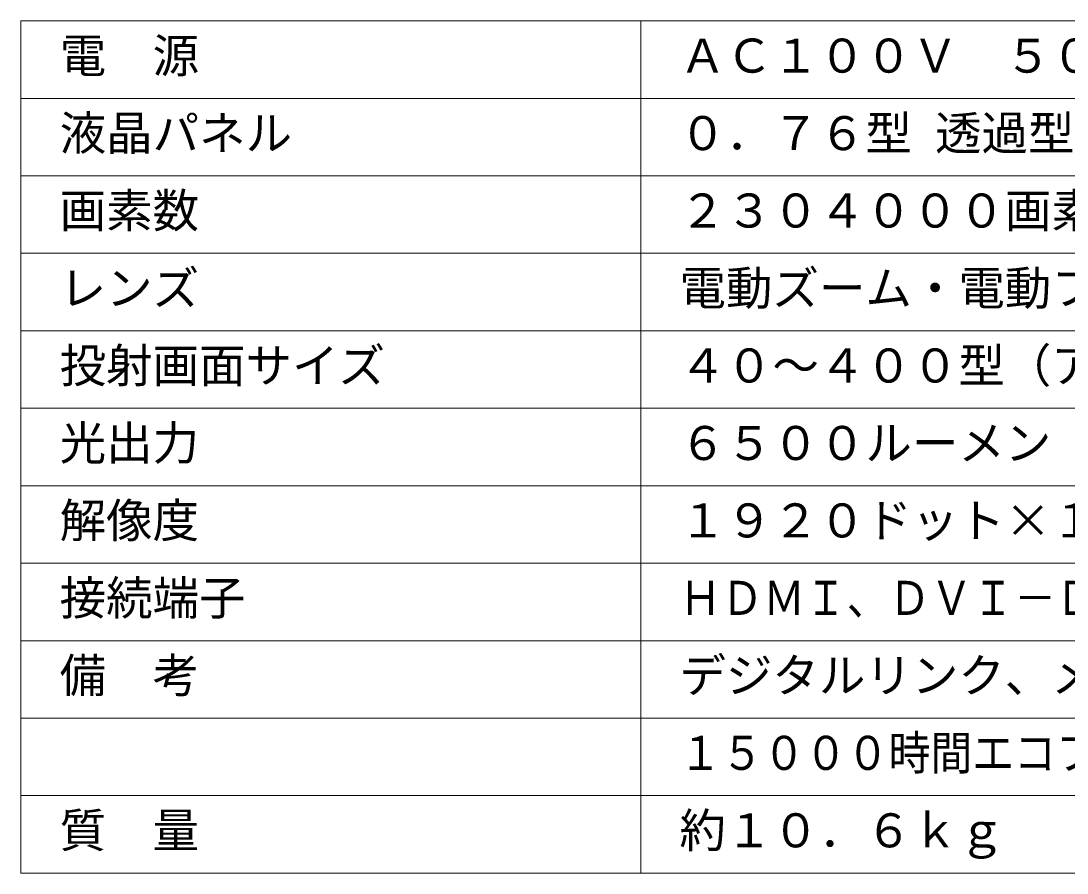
# Model space of a CAD drawing. Units: millimetres, scale not verified. Extents: x -63 to 62, y -56 to 57.
# Drawn here: x -62.5 to 5, y -56.5 to -1.5 of the extents above; entities that cross this region are included whole.
import ezdxf
from ezdxf.enums import TextEntityAlignment as Align

# ---------------------------------------------------------------- set-up
doc = ezdxf.new("R2010")
doc.units = ezdxf.units.MM
doc.header["$LTSCALE"] = 0.125
doc.layers.add('0-1_MOJI1', color=7, linetype='Continuous')
doc.layers.add('0-2_WAKU', color=1, linetype='Continuous', lineweight=18)
doc.styles.add('ＭＳ ゴシック', font='')
doc.styles.get('ＭＳ ゴシック').set_extended_font_data('MS Gothic')

msp = doc.modelspace()

# ---------------------------------------------------------------- linework, layer by layer
at = {"layer": '0-2_WAKU', "color": 4}
for p, q in [((-62.5007, -1.4939), (-62.5007, -56.4939)), ((62.4993, -1.4939), (-62.5007, -1.4939)), ((-22.5007, -56.4939), (-22.5007, -1.4939)), ((-62.5007, -56.4939), (62.4993, -56.4939))]:
    msp.add_line(p, q, dxfattribs=at)
at = {"layer": '0-2_WAKU'}
for p, q in [((-62.5007, -6.4939), (62.4993, -6.4939)), ((-62.5007, -11.4939), (62.4993, -11.4939)), ((-62.5007, -16.4939), (62.4993, -16.4939)), ((-62.5007, -21.4939), (62.4993, -21.4939)), ((-62.5007, -26.4939), (62.4993, -26.4939)), ((-62.5007, -31.4939), (62.4993, -31.4939)), ((-62.5007, -36.4939), (62.4993, -36.4939)), ((-62.5007, -41.4939), (62.4993, -41.4939)), ((-62.5007, -46.4939), (62.4993, -46.4939)), ((-62.5007, -51.4939), (62.4993, -51.4939))]:
    msp.add_line(p, q, dxfattribs=at)

# ---------------------------------------------------------------- texts
at = {"layer": '0-1_MOJI1', "style": 'ＭＳ ゴシック'}
for s, p in [('電\u3000源', (-60.0007, -5.4939)), ('ＡＣ１００Ｖ\u3000５０／６０Ｈｚ', (-20.0007, -5.4939)), ('液晶パネル', (-60.0007, -10.4939)), ('０．７６型 透過型液晶パネル ３原色方式', (-20.0007, -10.4939)), ('画素数', (-60.0007, -15.4939)), ('２３０４０００画素×３枚', (-20.0007, -15.4939)), ('レンズ', (-60.0007, -20.4939)), ('電動ズーム・電動フォーカス', (-20.0007, -20.4939)), ('４０～４００型（アスペクト比１６：１０）', (-20.0007, -25.4939)), ('投射画面サイズ', (-60.0007, -25.4939)), ('光出力', (-60.0007, -30.4939)), ('６５００ルーメン', (-20.0007, -30.4939)), ('解像度', (-60.0007, -35.4939)), ('１９２０ドット×１２００ドット', (-20.0007, -35.4939)), ('接続端子', (-60.0007, -40.4939)), ('備\u3000考', (-60.0007, -45.4939)), ('デジタルリンク、メカニカルシャッター、', (-20.0007, -45.4939)), ('質\u3000量', (-60.0007, -55.4939)), ('約１０．６ｋｇ', (-20.0007, -55.4939))]:
    msp.add_text(s, height=2.199, dxfattribs=at).set_placement(p, align=Align.BOTTOM_LEFT)
at = {"layer": '0-1_MOJI1', "style": 'ＭＳ ゴシック', "width": 0.9}
for s, p in [('ＨＤＭＩ、ＤＶＩ－Ｄ、ＲＧＢ×２、シリアル、ＬＡＮ', (-20.0007, -40.4939)), ('１５０００時間エコフィルター', (-20.0007, -50.4939))]:
    msp.add_text(s, height=2.199, dxfattribs=at).set_placement(p, align=Align.BOTTOM_LEFT)

doc.saveas('drawing.dxf')
